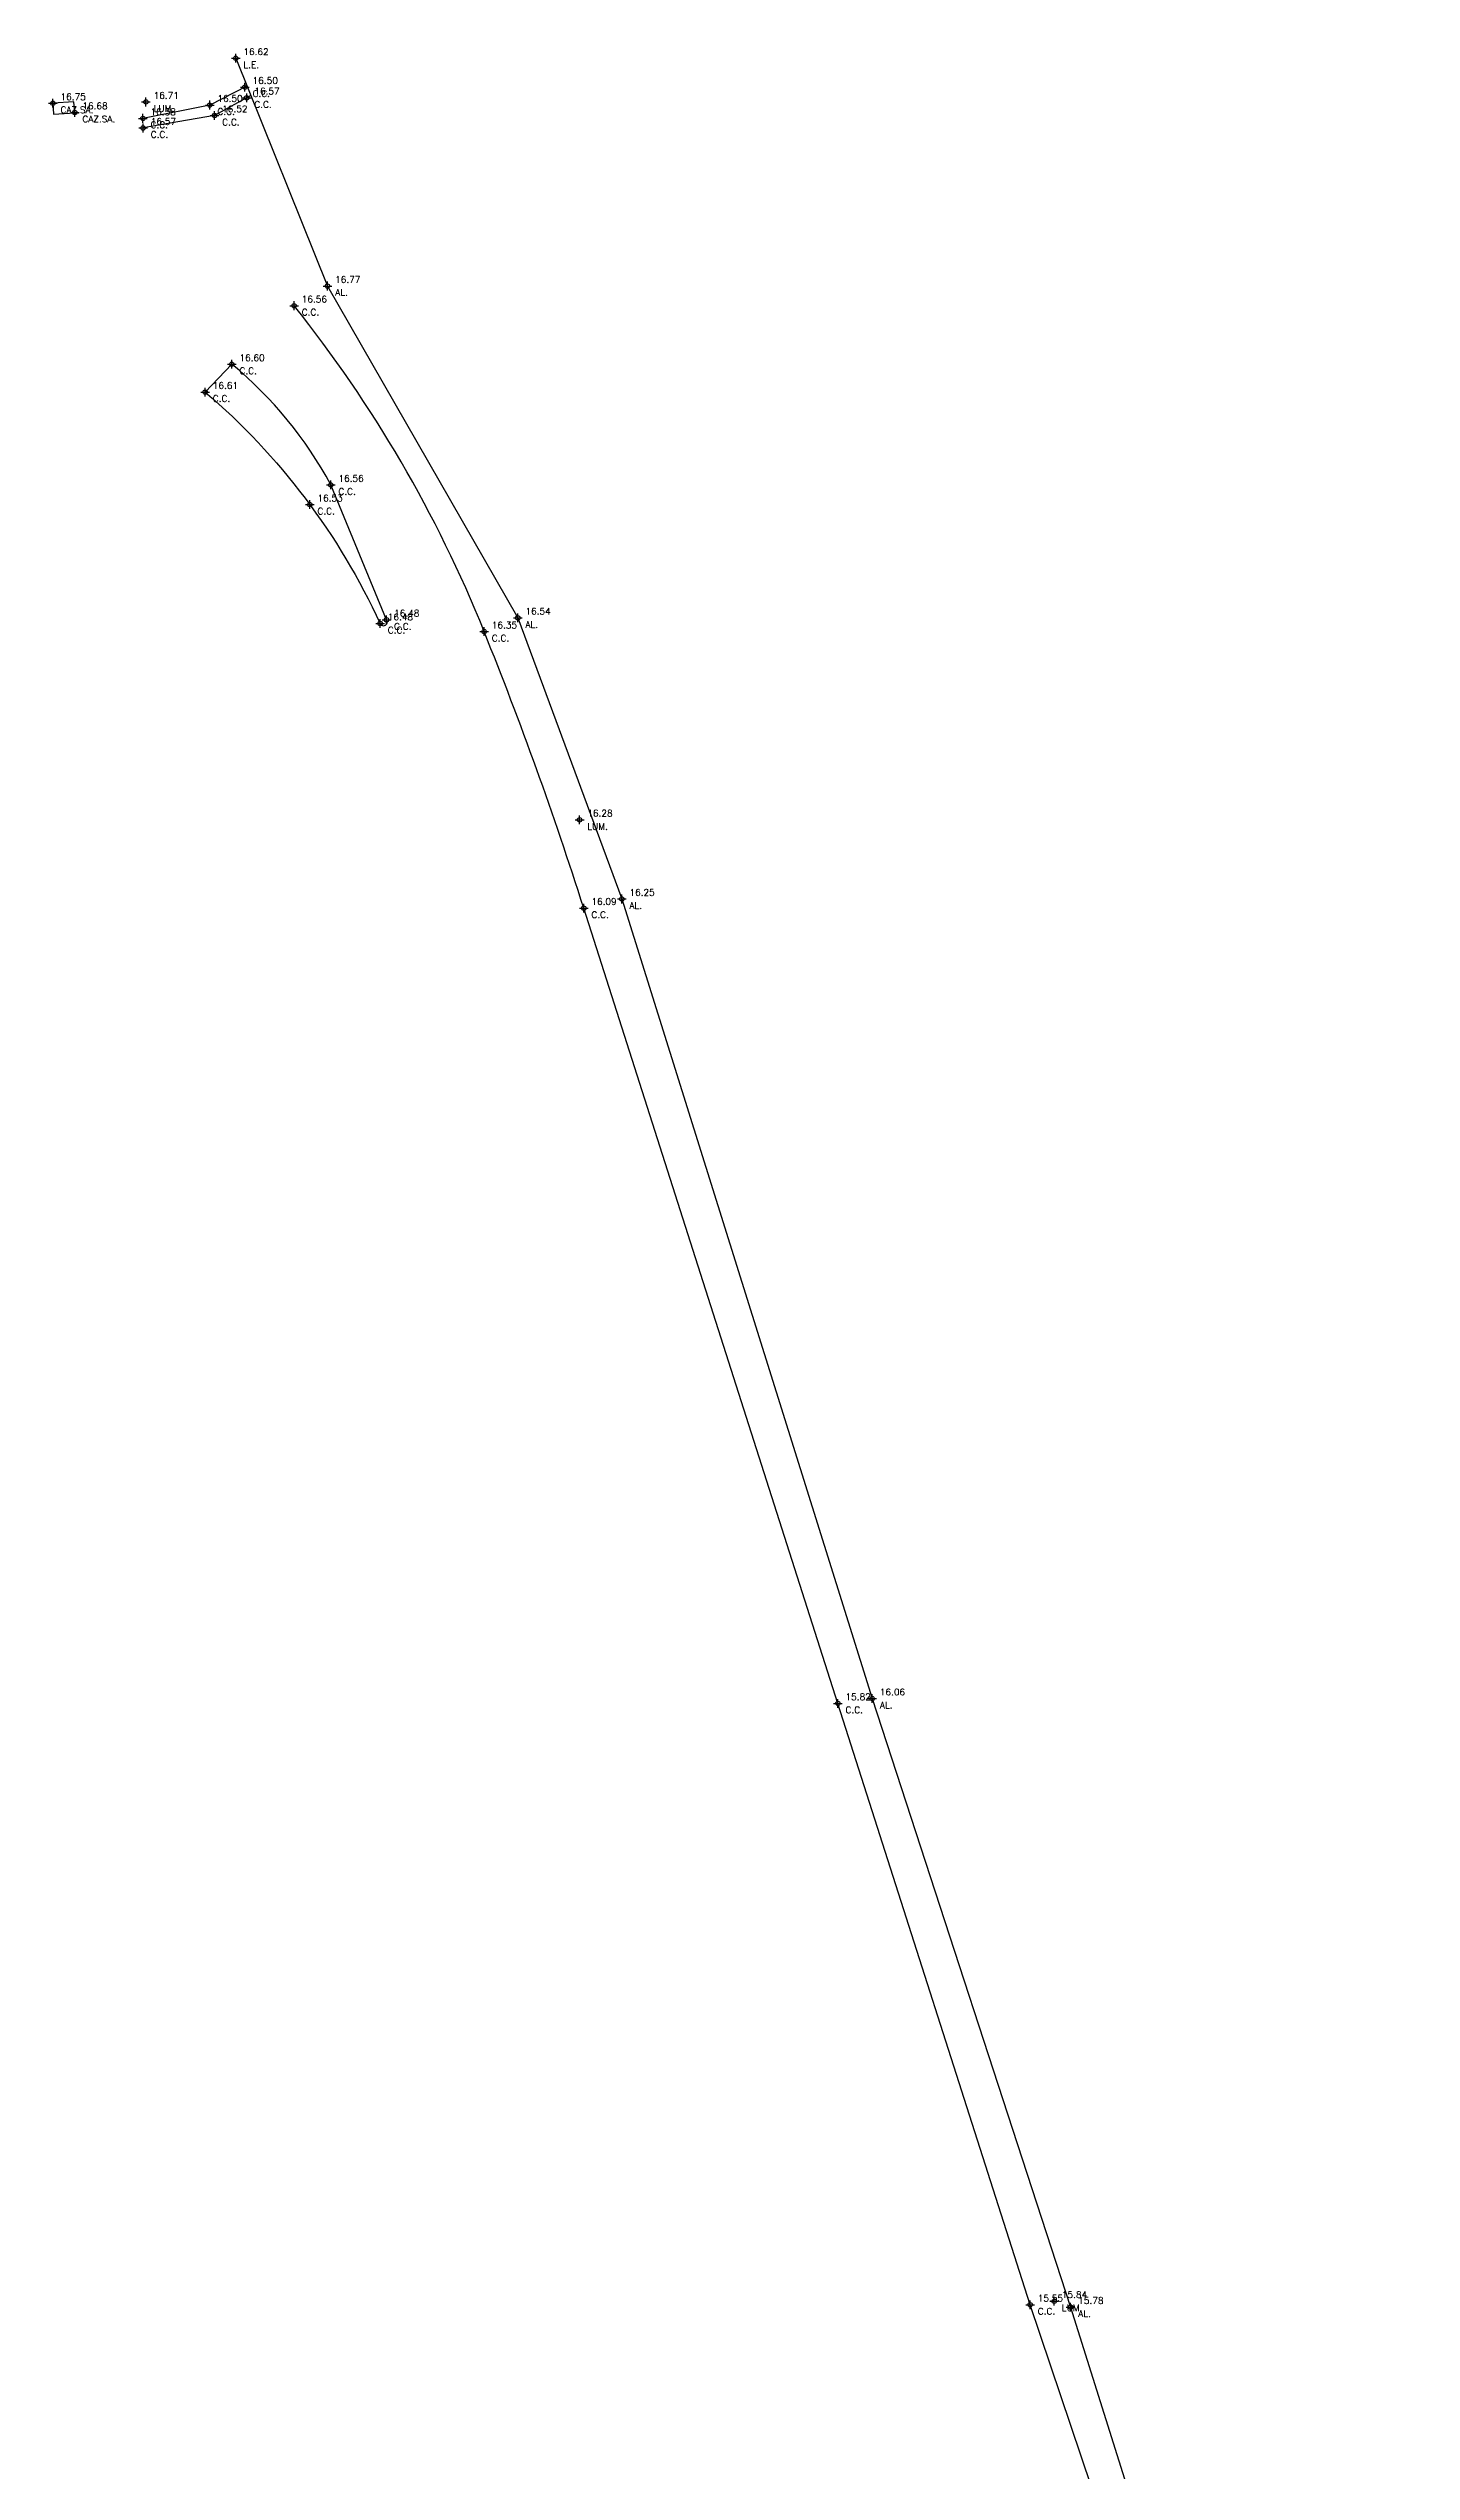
# Model space of a CAD drawing. Header units: metres. Extents: x 27389 to 27997, y 69801 to 70692.
# Drawn here: x 27549.8 to 27612.1, y 70415.6 to 70526.5 of the extents above; entities that cross this region are included whole.
import ezdxf

# ---------------------------------------------------------------- set-up
doc = ezdxf.new("R2010")
doc.units = ezdxf.units.M
for name, color, linetype in [('C.C.', 1, 'Continuous'), ('CAZ.', 3, 'Continuous'), ('L.E.', 130, 'Continuous'), ('VER.', 2, 'Continuous')]:
    doc.layers.add(name, color=color, linetype=linetype)
doc.styles.get("Standard").update_dxf_attribs({"font": 'simplex.shx'})
doc.linetypes.add('FENCELINE2', pattern='A,0.25,-0.1,[132,ltypeshp.shx,S=0.1,R=0,X=-0.1,Y=0],-0.1,1', length=1.45)

# ---------------------------------------------------------------- blocks, each defined once
blk = doc.blocks.new('*U5')
at = {"color": 0, "linetype": 'ByBlock', "lineweight": -2, "transparency": 16777216}
for p, q in [((-1, 0), (1, 0)), ((0, -1), (0, 1))]:
    blk.add_line(p, q, dxfattribs=at)
blk.add_circle((0, 0), 0.5, dxfattribs=at)

msp = doc.modelspace()

# ---------------------------------------------------------------- linework, layer by layer
at = {"layer": 'C.C.', "flags": 128}
for points in [[(27558.84, 70524.78), (27557.14, 70523.91), (27554.08, 70523.3)], [(27559.02, 70524.35), (27557.36, 70523.43), (27554.09, 70522.86)]]:
    msp.add_lwpolyline(points, dxfattribs=at)
for points in [[(27612.15, 70372.55), (27610.52, 70377.17), (27604.99, 70392.74), (27594.69, 70423.28), (27585.89, 70450.79), (27574.26, 70487.17, 0.018322), (27569.7, 70499.82, 0.072978), (27561, 70514.73)], [(27558.15, 70512.05), (27556.93, 70510.78, -0.108208), (27564.94, 70500.19, 1.118394), (27565.23, 70500.36), (27562.68, 70506.53, 0.098508), (27558.15, 70512.05, -3.291283)]]:
    msp.add_lwpolyline(points, format="xyb", dxfattribs=at)
at = {"layer": 'CAZ.', "flags": 128}
msp.add_lwpolyline([(27549.96, 70523.99), (27549.99, 70523.49), (27550.96, 70523.56), (27550.92, 70524.06)], close=True, dxfattribs=at)
at = {"layer": 'L.E.'}
msp.add_line((27558.33, 70526.05), (27562.53, 70515.63), dxfattribs=at)
at = {"layer": 'L.E.', "linetype": 'FENCELINE2', "flags": 128}
msp.add_lwpolyline([(27562.53, 70515.63), (27571.24, 70500.45), (27576, 70487.59), (27587.46, 70451.01), (27596.54, 70423.17), (27605.97, 70393.2), (27611.01, 70378.1)], dxfattribs=at)

# ---------------------------------------------------------------- block references
at = {"layer": 'VER.', "color": 1, "xscale": 0.2, "yscale": 0.2, "zscale": 0.2}
for p in [(27558.33, 70526.05, 16.62), (27549.96, 70523.99, 16.75), (27554.22, 70524.05, 16.71), (27557.14, 70523.91, 16.5), (27558.75, 70524.73, 16.5), (27558.83, 70524.24, 16.57), (27550.96, 70523.57, 16.68), (27554.08, 70523.3, 16.58), (27554.09, 70522.86, 16.57), (27557.36, 70523.43, 16.52), (27562.53, 70515.63, 16.77), (27561, 70514.73, 16.56), (27558.15, 70512.05, 16.6), (27556.93, 70510.78, 16.61), (27562.68, 70506.53, 16.56), (27561.72, 70505.63, 16.53), (27565.23, 70500.36, 16.48), (27571.24, 70500.45, 16.54), (27564.94, 70500.19, 16.48), (27569.7, 70499.82, 16.35), (27574.07, 70491.21, 16.28), (27574.26, 70487.17, 16.09), (27576, 70487.59, 16.25), (27585.89, 70450.79, 15.82), (27587.46, 70451.01, 16.06), (27594.69, 70423.28, 15.55), (27595.79, 70423.44, 15.84), (27596.54, 70423.17, 15.78)]:
    msp.add_blockref('*U5', p, dxfattribs=at)

# ---------------------------------------------------------------- texts
at = {"layer": 'VER.', "color": 1, "char_height": 0.3, "attachment_point": 7}
for s, insert in [('16.62', (27558.68, 70526.2, 16.62)), ('16.50', (27559.1, 70524.88, 16.5)), ('16.75', (27550.31, 70524.14, 16.75)), ('16.68', (27551.31, 70523.72, 16.68)), ('16.71', (27554.57, 70524.2, 16.71)), ('16.50', (27557.49, 70524.06, 16.5)), ('16.52', (27557.71, 70523.58, 16.52)), ('16.57', (27559.18, 70524.39, 16.57)), ('16.58', (27554.43, 70523.45, 16.58)), ('16.57', (27554.44, 70523.01, 16.57)), ('16.77', (27562.88, 70515.78, 16.77)), ('16.56', (27561.35, 70514.88, 16.56)), ('16.60', (27558.5, 70512.2, 16.6)), ('16.61', (27557.28, 70510.93, 16.61)), ('16.56', (27563.03, 70506.68, 16.56)), ('16.53', (27562.07, 70505.78, 16.53)), ('16.48', (27565.29, 70500.34, 16.48)), ('16.48', (27565.58, 70500.51, 16.48)), ('16.54', (27571.59, 70500.6, 16.54)), ('16.35', (27570.05, 70499.97, 16.35)), ('16.28', (27574.42, 70491.36, 16.28)), ('16.09', (27574.61, 70487.32, 16.09)), ('16.25', (27576.35, 70487.74, 16.25)), ('15.82', (27586.24, 70450.94, 15.82)), ('16.06', (27587.81, 70451.16, 16.06)), ('15.55', (27595.04, 70423.43, 15.55)), ('15.84', (27596.14, 70423.59, 15.84)), ('15.78', (27596.89, 70423.32, 15.78))]:
    msp.add_mtext(s, dxfattribs=dict(at, insert=insert))
at = {"layer": 'VER.', "color": 3, "char_height": 0.3, "attachment_point": 1}
for s, insert in [('L.E.', (27558.68, 70525.9, 16.62)), ('CAZ.SA.', (27550.31, 70523.84, 16.75)), ('LUM.', (27554.57, 70523.9, 16.71)), ('C.C.', (27559.1, 70524.58, 16.5)), ('C.C.', (27559.18, 70524.09, 16.57)), ('CAZ.SA.', (27551.31, 70523.42, 16.68)), ('C.C.', (27554.43, 70523.15, 16.58)), ('C.C.', (27557.49, 70523.76, 16.5)), ('C.C.', (27557.71, 70523.28, 16.52)), ('C.C.', (27554.44, 70522.71, 16.57)), ('AL.', (27562.88, 70515.49, 16.77)), ('C.C.', (27561.35, 70514.58, 16.56)), ('C.C.', (27558.5, 70511.9, 16.6)), ('C.C.', (27557.28, 70510.63, 16.61)), ('C.C.', (27563.03, 70506.38, 16.56)), ('C.C.', (27562.07, 70505.48, 16.53)), ('C.C.', (27565.29, 70500.04, 16.48)), ('C.C.', (27565.58, 70500.21, 16.48)), ('C.C.', (27570.05, 70499.67, 16.35)), ('AL.', (27571.59, 70500.3, 16.54)), ('LUM.', (27574.42, 70491.06, 16.28)), ('AL.', (27576.35, 70487.44, 16.25)), ('C.C.', (27574.61, 70487.02, 16.09)), ('AL.', (27587.81, 70450.86, 16.06)), ('C.C.', (27586.24, 70450.64, 15.82)), ('C.C.', (27595.04, 70423.13, 15.55)), ('LUM.', (27596.14, 70423.29, 15.84)), ('AL.', (27596.89, 70423.02, 15.78))]:
    msp.add_mtext(s, dxfattribs=dict(at, insert=insert))

doc.saveas('drawing.dxf')
